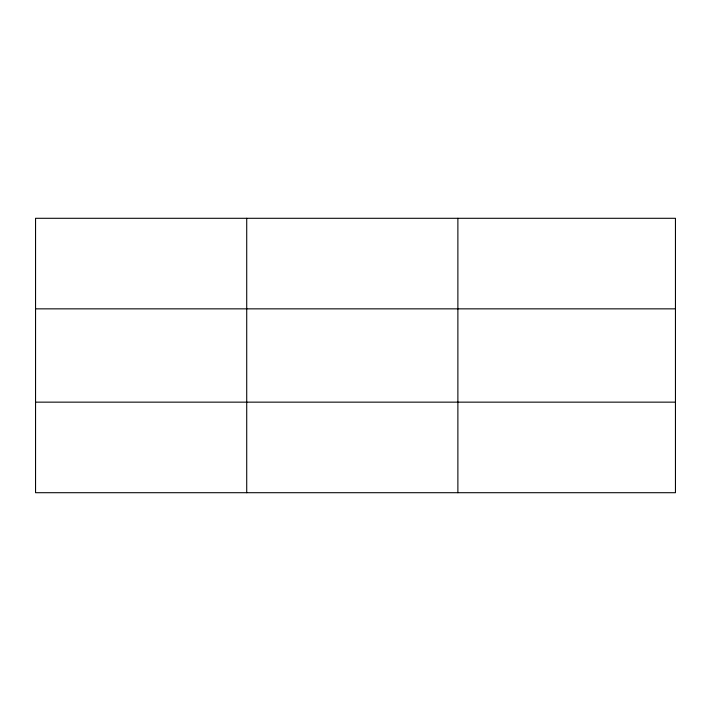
<?xml version="1.0" encoding="UTF-8"?>
<svg xmlns="http://www.w3.org/2000/svg" width="711" height="711" viewBox="0 0 711 711"><rect width="100%" height="100%" fill="white"/><g stroke="black" fill="none" stroke-linecap="round" stroke-linejoin="round"><path stroke-width="1.07" d="M246.717 492.705L246.717 218.295M457.884 492.705L457.884 218.295M675.45 308.85L675.45 218.295L35.55 218.295L35.55 492.705L675.45 492.705L675.45 308.85L35.55 308.85M35.55 402.15L675.45 402.15"/></g></svg>
